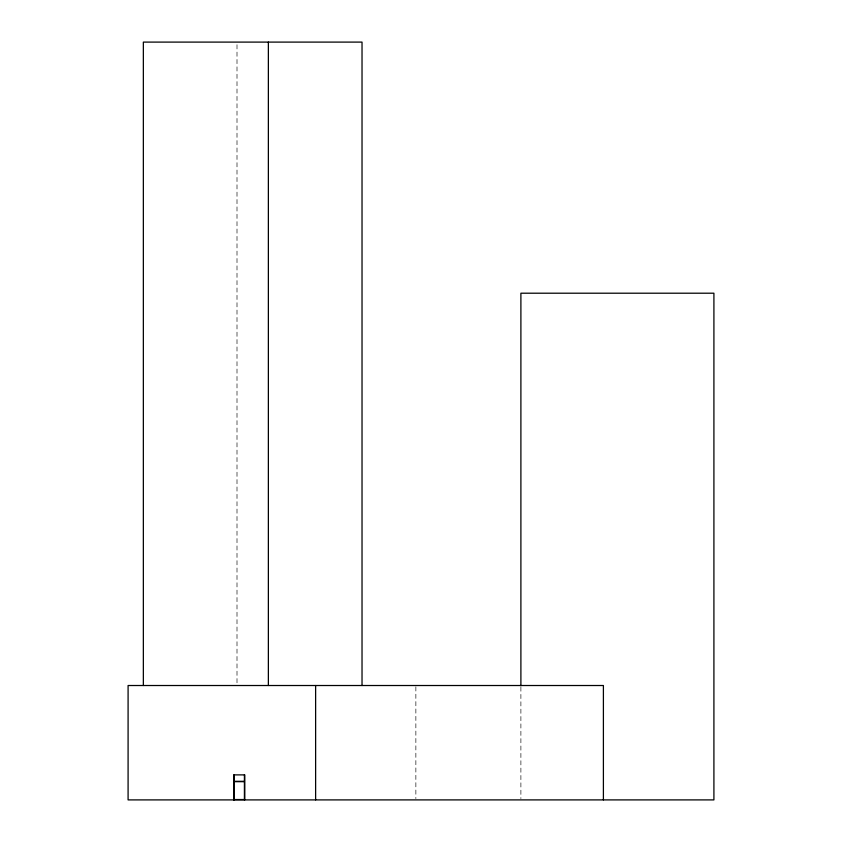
<?xml version="1.0" encoding="UTF-8"?>
<svg xmlns="http://www.w3.org/2000/svg" width="842" height="842" viewBox="0 0 842 842"><rect width="100%" height="100%" fill="white"/><g stroke="black" fill="none" stroke-linecap="round" stroke-linejoin="round"><path stroke-width="0.63" stroke-dasharray="4.21 3.16" d="M520.893 687.009L520.893 798.584M415.864 686.83L415.864 798.584M237.002 44.731L237.002 684.199"/><path stroke-width="1.26" d="M234.044 781.313L244.412 781.313M234.044 781.671L244.412 781.671M234.044 799.542L244.412 799.542M603.398 799.9L603.398 685.514L128.089 685.514L128.089 799.9L713.911 799.9L713.911 293.205L520.893 293.205L520.893 685.693M362.028 685.514L362.028 42.1L143.35 42.1L143.35 685.514M315.624 685.514L315.624 799.9M268.366 42.1L268.366 685.514M244.769 799.9L244.769 774.882L233.687 774.882L233.687 799.9M244.412 774.882L244.412 799.9M234.044 774.882L234.044 799.9"/></g></svg>
